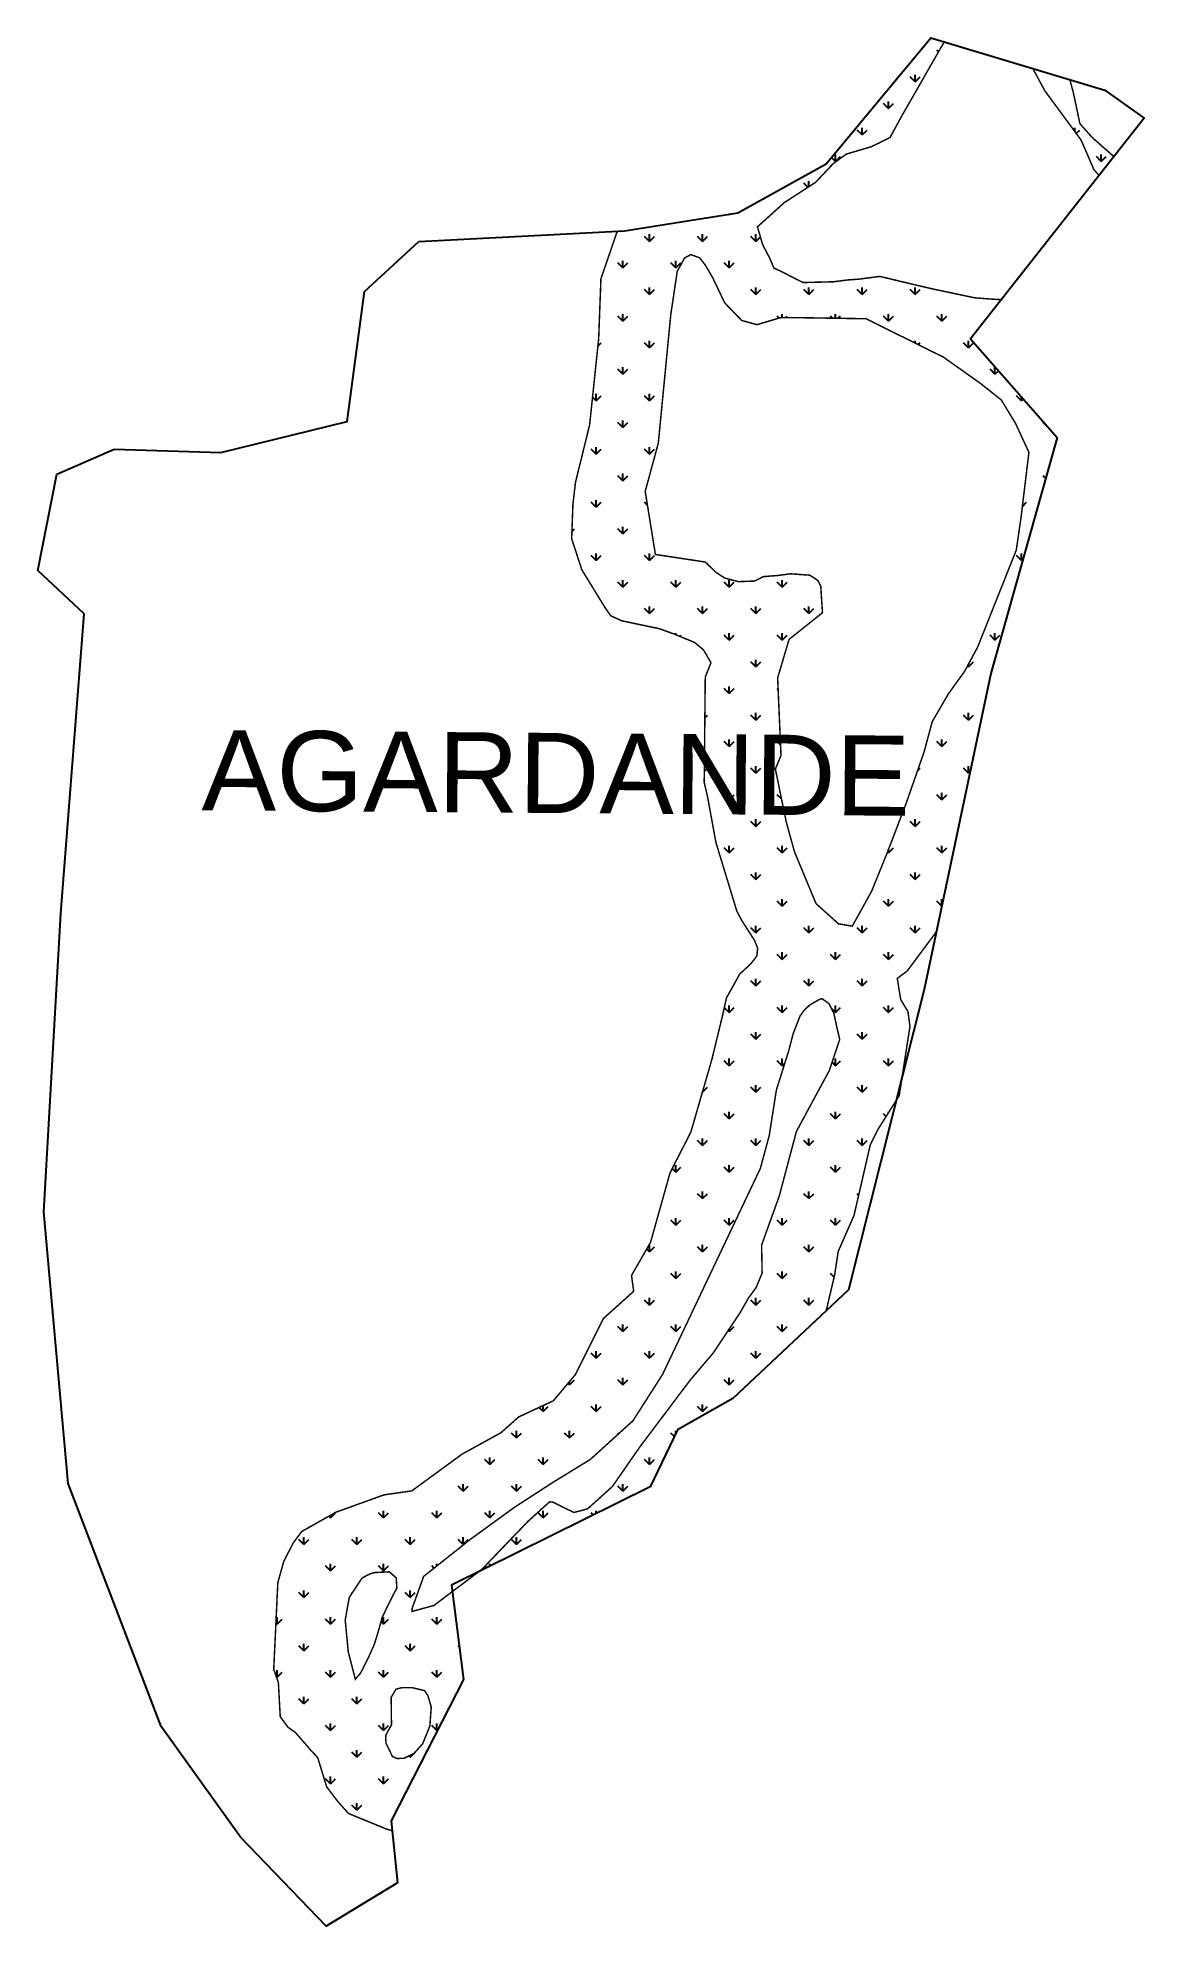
# Model space of a CAD drawing. Header units: metres. Extents: x 287673 to 288421, y 2021575 to 2022850.
import ezdxf

# ---------------------------------------------------------------- set-up
doc = ezdxf.new("R2010")
doc.units = ezdxf.units.M
for name, color, linetype in [('MANGROOVE BUFFER ZONE', 120, 'Continuous'), ('village', 3, 'Continuous'), ('VILLAGE NAME', 250, 'Continuous')]:
    doc.layers.add(name, color=color, linetype=linetype)
doc.styles.get("Standard").update_dxf_attribs({"font": 'simplex.shx'})
pattern_1 = [(90, (0, 0), (-17.96051224, 17.96051224), [4.7625, -31.15852448]), (45, (0, 0), (-17.96051224213831, 17.96051224213831), [4.7625, -20.6375]), (135, (0, 0), (-17.96051224213831, -17.9605122421383), [4.7625, -20.6375])]

msp = doc.modelspace()

# ---------------------------------------------------------------- hatches: boundary and pattern name
at = {"layer": 'MANGROOVE BUFFER ZONE'}
h = msp.add_hatch(dxfattribs=at)
h.set_pattern_fill('GRASS', color=256)
h.set_pattern_definition(pattern_1)
h.paths.add_polyline_path([(288303.6127921579, 2022647.052878248), (288324.4355592721, 2022673.514864025), (288315.1920743626, 2022674.080096442), (288306.1743967682, 2022674.831723172), (288278.2434471459, 2022680.713969883), (288262.7149758804, 2022684.343610613), (288242.38840998, 2022689.224067386), (288227.8596474858, 2022687.346706218), (288220.5978035703, 2022686.846379801), (288210.9534049951, 2022685.594426655), (288190.4137032153, 2022685.094100239), (288177.1104720313, 2022691.853055283), (288170.7240076237, 2022694.981232492), (288167.5929400515, 2022702.241651058), (288163.2084305179, 2022710.501585353), (288159.6561658494, 2022722.703864388), (288177.795551646, 2022739.092965845), (288198.8985411091, 2022752.751877016), (288210.9178823488, 2022765.493144055), (288219.7909320243, 2022771.890499553), (288236.687025187, 2022776.869884502), (288249.2214448032, 2022783.094399966), (288257.1150843636, 2022797.535639715), (288283.1252737329, 2022842.953907279), (288285.921147339, 2022847.682723898), (288276.8265373391, 2022850.414505449), (288206.0981183797, 2022765.212836373), (288146.3110691215, 2022732.264291084), (288069.7349951508, 2022720.113349162), (288064.9809284568, 2022719.862616333), (288053.8900226745, 2022687.621885747), (288052.3625488672, 2022647.026082575), (288046.2475789734, 2022588.901798243), (288036.7072110064, 2022550.143557546), (288034.9792879782, 2022535.474896698), (288034.1165951299, 2022512.176742272), (288040.9470926215, 2022491.170992517), (288056.2040693727, 2022466.250188553), (288060.4921602941, 2022460.035907039), (288067.9975880724, 2022456.60753398), (288093.5104603883, 2022451.251767113), (288102.9442604156, 2022447.823394054), (288117.0949604557, 2022442.03780131), (288123.0982877458, 2022437.109586108), (288128.2439968516, 2022428.324309076), (288124.3847150225, 2022418.682791609), (288123.6641127611, 2022347.575036768), (288126.016219438, 2022337.31834523), (288131.5755136441, 2022306.974685174), (288145.7439750078, 2022260.419312118), (288148.9511625375, 2022254.409709593), (288157.6389869837, 2022240.787185798), (288159.7754204487, 2022235.578105539), (288159.2425807486, 2022230.370162385), (288158.1718266843, 2022228.766843641), (288154.9646391547, 2022224.760820993), (288147.613988623, 2022217.94842199), (288138.7181029599, 2022201.939113767), (288135.9498738502, 2022189.595833651), (288128.9214644702, 2022160.65081335), (288122.9587344909, 2022140.006663142), (288114.6515098302, 2022111.275418674), (288100.5972284022, 2022083.821143674), (288087.4259384777, 2022036.871195012), (288074.5667403773, 2022014.482724979), (288076.0257062236, 2022003.75186045), (288055.5469004092, 2021985.36827596), (288036.7757189678, 2021947.68801127), (288021.8029233897, 2021929.841140572), (287998.3655885727, 2021918.895363105), (287986.201619415, 2021908.137208045), (287960.0696381139, 2021893.764194625), (287926.1252118735, 2021868.94459305), (287907.3514931001, 2021866.2632983), (287874.8330473913, 2021854.537466466), (287851.700192403, 2021841.470987256), (287846.001344942, 2021833.765960442), (287839.6301045259, 2021821.369236368), (287835.6084334547, 2021806.963246889), (287832.842741677, 2021748.47736301), (287835.9839585767, 2021739.473761724), (287837.2424752022, 2021716.439415771), (287842.4795282562, 2021709.319998286), (287847.5085200942, 2021705.760858095), (287858.4038232993, 2021693.196979514), (287862.5371369742, 2021688.887349698), (287868.5607629194, 2021669.125593352), (287875.893652128, 2021659.440865876), (287883.3584825959, 2021651.064946822), (287908.6074723936, 2021640.719561055), (287912.8972559309, 2021639.358913638), (287912.1960128963, 2021646.057613107), (287961.1088861076, 2021741.571439012), (287953.585155489, 2021800.993902611), (287941.065022137, 2021791.566838526), (287926.3865570598, 2021787.566501405), (287926.3281984259, 2021789.581452337), (287934.1330313691, 2021811.203513269), (287965.7507242513, 2021836.286923318), (287995.3588502639, 2021857.78276554), (288021.1812770725, 2021874.526643911), (288046.790568001, 2021890.243716022), (288075.5233145062, 2021916.309585216), (288095.5149525944, 2021947.569752299), (288161.6073740851, 2022086.760561371), (288167.587865388, 2022108.894319774), (288172.4595426474, 2022139.882718643), (288180.6551247043, 2022165.780296225), (288183.7557442937, 2022177.733549158), (288188.4066736777, 2022189.685664985), (288191.0657975152, 2022193.448347058), (288194.8311980636, 2022196.990430666), (288198.152565529, 2022198.982639488), (288201.253185118, 2022200.753112739), (288203.2475279965, 2022201.417182346), (288207.8984573804, 2022198.09683431), (288211.2198248454, 2022191.677873807), (288213.2141677238, 2022182.382036409), (288215.2085106018, 2022173.970867085), (288208.1192052564, 2022152.720639649), (288185.9708350477, 2022111.772333774), (288174.3676162408, 2022068.090426297), (288162.4472309457, 2022034.981325684), (288162.7999200811, 2022016.107648727), (288158.8036223286, 2022006.384259665), (288153.5031359768, 2021999.090865039), (288147.8575724856, 2021989.194635941), (288129.936397233, 2021962.321421847), (288113.8116529695, 2021943.291961437), (288080.1539452345, 2021898.604852705), (288061.6669449666, 2021871.935180494), (288044.9687636927, 2021856.887863518), (288041.6347095677, 2021855.915638322), (288035.6567555973, 2021854.387368541), (288028.7070035063, 2021857.721361843), (288021.6176981604, 2021861.332808886), (288019.2554421559, 2021861.610262626), (288004.6607090318, 2021848.414153391), (287973.5327212074, 2021816.0134695), (287970.9673146632, 2021814.081840562), (288087.1821652862, 2021871.659451432), (288105.6723312355, 2021910.256241894), (288142.9518669358, 2021931.367417551), (288206.1227371936, 2021990.777819241), (288211.7602765415, 2022014.631685798), (288214.201189835, 2022030.685341135), (288224.8681331686, 2022054.957994969), (288235.8243323392, 2022102.506061119), (288240.6934722671, 2022112.496669973), (288253.4366596407, 2022132.760442554), (288257.3181926482, 2022148.107797025), (288262.6896025612, 2022182.789120175), (288261.2839206852, 2022192.752438497), (288256.4274674169, 2022200.798596958), (288254.0931220631, 2022215.121577737), (288260.804364955, 2022220.071397944), (288280.5895543284, 2022246.679161071), (288317.2790862896, 2022421.044297884), (288362.1827358581, 2022580.34413222)])
h.paths.add_polyline_path([(288101.0691721369, 2022663.310570327), (288105.4587563346, 2022692.689964925), (288110.4217775426, 2022701.65604173), (288114.6210618475, 2022703.945035086), (288120.5381198525, 2022701.847075453), (288124.5471042641, 2022696.695987574), (288129.3198255798, 2022688.492908554), (288137.5280942958, 2022671.323752729), (288148.9816105202, 2022659.495581401), (288159.2907900549, 2022656.634623983), (288175.3241903697, 2022661.403644417), (288185.0599328935, 2022661.403644417), (288232.9749086084, 2022660.640646632), (288285.1652885856, 2022634.788553269), (288310.2189038265, 2022617.022417062), (288324.349305212, 2022605.83329902), (288334.0723610762, 2022589.829676324), (288343.0316800367, 2022570.397680571), (288337.7362683485, 2022526.561126746), (288334.5189314917, 2022504.413723077), (288308.4275475009, 2022438.923269368), (288299.6077817953, 2022422.506877379), (288288.6566572883, 2022407.307188266), (288277.7055327817, 2022388.459664735), (288272.2299705282, 2022368.091831161), (288259.9771947534, 2022332.973465145), (288247.5011337711, 2022300.43519149), (288236.8925490714, 2022274.260160168), (288230.1204102141, 2022261.910057418), (288223.7034978237, 2022250.391178784), (288214.4346243706, 2022251.934230936), (288199.2233195933, 2022265.590867896), (288184.605750482, 2022300.751306816), (288179.1454122201, 2022320.593797653), (288175.9255380313, 2022336.110739197), (288171.7617763732, 2022356.547936206), (288175.5474755773, 2022365.631134877), (288173.2765635214, 2022418.048286744), (288181.0179631668, 2022444.089139618), (288203.5520078251, 2022462.066777447), (288202.4152831314, 2022480.043278171), (288200.5224335291, 2022483.827565249), (288195.0316472845, 2022487.423092815), (288181.9643879677, 2022488.369164584), (288173.4440274271, 2022487.234333303), (288163.7869421923, 2022486.477021046), (288157.5400310396, 2022483.450046226), (288146.7462211111, 2022483.071390097), (288137.4671983304, 2022485.530949276), (288131.4080497384, 2022489.505132971), (288124.4024763456, 2022496.317531974), (288090.6965593048, 2022501.42654695), (288083.8153151753, 2022544.033889737), (288092.6706035276, 2022576.692696575)], flags=16)
h.paths.add_polyline_path([(287910.9468924109, 2021814.29302889), (287915.5952844633, 2021810.193763592), (287916.0063322321, 2021803.359759584), (287911.7664506169, 2021795.160091881), (287906.1589471045, 2021783.679874833), (287903.6977351554, 2021774.795669624), (287900.8254754375, 2021765.365653778), (287896.8596256682, 2021756.481448569), (287891.5261540017, 2021745.958674345), (287887.9713520011, 2021741.721819282), (287883.1834066943, 2021760.308945655), (287881.1332425144, 2021781.76612629), (287883.8684863089, 2021796.93625066), (287887.2862723865, 2021802.129411442), (287892.4852654621, 2021810.056173827), (287896.7226097453, 2021812.380417453), (287900.4169650007, 2021813.747218254)], flags=16)
h.paths.add_polyline_path([(287926.1353612011, 2021736.097695518), (287934.7521403543, 2021734.047494316), (287936.9393204576, 2021730.766944971), (287939.2635164833, 2021722.976635245), (287938.329778342, 2021710.135302923), (287933.4682504101, 2021698.122920505), (287927.8049255954, 2021691.823356079), (287921.0505480612, 2021688.363144067), (287916.1864827973, 2021688.192578243), (287913.113773859, 2021689.472959027), (287908.7597123081, 2021698.258236059), (287908.4932924578, 2021701.929949693), (287908.6303083808, 2021704.116603554), (287912.4591422271, 2021711.085923115), (287912.3221263042, 2021715.322778178), (287912.1851103813, 2021729.536596829), (287915.468417868, 2021735.003800035), (287919.5712835602, 2021736.097695518)], flags=16)
h = msp.add_hatch(dxfattribs=at)
h.set_pattern_fill('GRASS', color=256)
h.set_pattern_definition(pattern_1)
h.paths.add_polyline_path([(288373.182795077, 2022812.842216744), (288370.6775158966, 2022822.224140851), (288345.6330737278, 2022829.746832322), (288353.7772806589, 2022814.632020789), (288378.3792508207, 2022781.201119322), (288386.9985673059, 2022761.228998459), (288390.4893977843, 2022757.457393164), (288400.6045413471, 2022770.311918388), (288399.4111949908, 2022771.067235177), (288385.9531865604, 2022782.904503349), (288377.4911846537, 2022792.359535516)])

# ---------------------------------------------------------------- linework, layer by layer
at = {"color": 3, "flags": 128}
msp.add_lwpolyline([(287894.109965731, 2022679.14807358), (287930.8324150061, 2022712.787529158)], dxfattribs=at)
at = {"layer": 'MANGROOVE BUFFER ZONE', "const_width": 1, "flags": 128}
for points in [[(288324.4355592721, 2022673.514864025), (288315.1920743626, 2022674.080096442), (288306.1743967682, 2022674.831723172), (288278.2434471459, 2022680.713969883), (288262.7149758804, 2022684.343610613), (288242.38840998, 2022689.224067386), (288227.8596474858, 2022687.346706218), (288220.5978035703, 2022686.846379801), (288210.9534049951, 2022685.594426655), (288190.4137032153, 2022685.094100239), (288177.1104720313, 2022691.853055283), (288170.7240076237, 2022694.981232492), (288167.5929400515, 2022702.241651058), (288163.2084305179, 2022710.501585353), (288159.6561658494, 2022722.703864388), (288177.795551646, 2022739.092965845), (288198.8985411091, 2022752.751877016), (288210.9178823488, 2022765.493144055), (288219.7909320243, 2022771.890499553), (288236.687025187, 2022776.869884502), (288249.2214448032, 2022783.094399966), (288257.1150843636, 2022797.535639715), (288283.1252737329, 2022842.953907279), (288285.9211473389, 2022847.682723898)], [(288345.6330737278, 2022829.746832322), (288353.7772806589, 2022814.632020789), (288378.3792508207, 2022781.201119322), (288386.9985673059, 2022761.228998459), (288390.4893977843, 2022757.457393164)], [(288400.6045413471, 2022770.311918388), (288399.4111949908, 2022771.067235177), (288385.9531865604, 2022782.904503349), (288377.4911846537, 2022792.359535516), (288373.182795077, 2022812.842216744), (288370.6775158966, 2022822.224140851)], [(288064.9809284568, 2022719.862616333), (288053.8900226745, 2022687.621885747), (288052.3625488672, 2022647.026082575), (288046.2475789734, 2022588.901798243), (288036.7072110064, 2022550.143557546), (288034.9792879782, 2022535.474896698), (288034.1165951299, 2022512.176742272), (288040.9470926215, 2022491.170992517), (288056.2040693727, 2022466.250188553), (288060.4921602941, 2022460.035907039), (288067.9975880724, 2022456.60753398), (288093.5104603883, 2022451.251767113), (288102.9442604156, 2022447.823394054), (288117.0949604557, 2022442.03780131), (288123.0982877458, 2022437.109586108), (288128.2439968516, 2022428.324309076), (288124.3847150225, 2022418.682791609), (288123.6641127611, 2022347.575036768), (288126.016219438, 2022337.31834523), (288131.5755136441, 2022306.974685174), (288145.7439750078, 2022260.419312118), (288148.9511625375, 2022254.409709593), (288157.6389869837, 2022240.787185798), (288159.7754204487, 2022235.578105539), (288159.2425807486, 2022230.370162385), (288158.1718266843, 2022228.766843641), (288154.9646391547, 2022224.760820993), (288147.613988623, 2022217.94842199), (288138.7181029599, 2022201.939113767), (288135.9498738502, 2022189.595833651), (288128.9214644702, 2022160.65081335), (288122.9587344909, 2022140.006663142), (288114.6515098302, 2022111.275418674), (288100.5972284022, 2022083.821143674), (288087.4259384777, 2022036.871195012), (288074.5667403773, 2022014.482724979), (288076.0257062236, 2022003.75186045), (288055.5469004092, 2021985.36827596), (288036.7757189678, 2021947.68801127), (288021.8029233897, 2021929.841140572), (287998.3655885727, 2021918.895363105), (287986.201619415, 2021908.137208045), (287960.0696381139, 2021893.764194625), (287926.1252118735, 2021868.94459305), (287907.3514931001, 2021866.2632983), (287874.8330473913, 2021854.537466466), (287851.700192403, 2021841.470987256), (287846.001344942, 2021833.765960442), (287839.6301045259, 2021821.369236368), (287835.6084334547, 2021806.963246889), (287832.842741677, 2021748.47736301), (287835.9839585767, 2021739.473761724), (287837.2424752022, 2021716.439415771), (287842.4795282562, 2021709.319998286), (287847.5085200942, 2021705.760858095), (287858.4038232993, 2021693.196979514), (287862.5371369742, 2021688.887349698), (287868.5607629194, 2021669.125593352), (287875.893652128, 2021659.440865876), (287883.3584825959, 2021651.064946822), (287908.6074723936, 2021640.719561055), (287912.8972559309, 2021639.358913638)], [(288206.1227371936, 2021990.777819241), (288211.7602765415, 2022014.631685798), (288214.201189835, 2022030.685341135), (288224.8681331686, 2022054.957994969), (288235.8243323392, 2022102.506061119), (288240.6934722671, 2022112.496669973), (288255.4328333097, 2022135.934688375), (288262.6896025612, 2022182.789120175), (288261.2839206852, 2022192.752438497), (288256.4274674169, 2022200.798596958), (288254.0931220631, 2022215.121577737), (288260.804364955, 2022220.071397944), (288280.5895543284, 2022246.679161071)]]:
    msp.add_lwpolyline(points, dxfattribs=at)
for points in [[(288223.7034978237, 2022250.391178784), (288214.4346243706, 2022251.934230936), (288199.2233195933, 2022265.590867896), (288184.605750482, 2022300.751306816), (288179.1454122201, 2022320.593797653), (288175.9255380313, 2022336.110739197), (288171.7617763732, 2022356.547936206), (288175.5474755773, 2022365.631134877), (288173.2765635214, 2022418.048286744), (288181.0179631668, 2022444.089139618), (288203.5520078251, 2022462.066777447), (288202.4152831314, 2022480.043278171), (288200.5224335291, 2022483.827565249), (288195.0316472845, 2022487.423092815), (288181.9643879677, 2022488.369164584), (288173.4440274271, 2022487.234333303), (288163.7869421923, 2022486.477021046), (288157.5400310396, 2022483.450046226), (288146.7462211111, 2022483.071390097), (288137.4671983304, 2022485.530949276), (288131.4080497384, 2022489.505132971), (288124.4024763456, 2022496.317531974), (288090.6965593048, 2022501.42654695), (288083.8153151753, 2022544.033889737), (288092.6706035276, 2022576.692696575), (288101.0691721369, 2022663.310570327), (288105.4587563346, 2022692.689964925), (288110.4217775426, 2022701.65604173), (288114.6210618475, 2022703.945035086), (288120.5381198525, 2022701.847075453), (288124.5471042641, 2022696.695987574), (288129.3198255798, 2022688.492908554), (288137.5280942958, 2022671.323752729), (288148.9816105202, 2022659.495581401), (288159.2907900549, 2022656.634623983), (288175.3241903697, 2022661.403644417), (288185.0599328935, 2022661.403644417), (288232.9749086084, 2022660.640646632), (288285.1652885856, 2022634.788553269), (288310.2189038265, 2022617.022417062), (288324.349305212, 2022605.83329902), (288334.0723610762, 2022589.829676324), (288343.0316800367, 2022570.397680571), (288337.7362683485, 2022526.561126746), (288334.5189314917, 2022504.413723077), (288308.4275475009, 2022438.923269368), (288299.6077817953, 2022422.506877379), (288288.6566572883, 2022407.307188266), (288277.7055327817, 2022388.459664735), (288272.2299705282, 2022368.091831161), (288259.9771947534, 2022332.973465145), (288247.5011337711, 2022300.43519149), (288236.8925490714, 2022274.260160168), (288230.1204102141, 2022261.910057418)], [(288211.2198248454, 2022191.677873807), (288213.2141677238, 2022182.382036409), (288215.2085106018, 2022173.970867085), (288208.1192052564, 2022152.720639649), (288185.9708350477, 2022111.772333774), (288174.3676162408, 2022068.090426297), (288162.4472309457, 2022034.981325684), (288162.7999200811, 2022016.107648727), (288158.8036223286, 2022006.384259665), (288153.5031359768, 2021999.090865039), (288147.8575724856, 2021989.194635941), (288129.936397233, 2021962.321421847), (288113.8116529695, 2021943.291961437), (288080.1539452345, 2021898.604852705), (288061.6669449666, 2021871.935180494), (288044.9687636927, 2021856.887863518), (288041.6347095677, 2021855.915638322), (288035.6567555973, 2021854.387368541), (288028.7070035063, 2021857.721361843), (288021.6176981604, 2021861.332808886), (288019.2554421559, 2021861.610262626), (288004.6607090318, 2021848.414153391), (287973.5327212074, 2021816.0134695), (287941.065022137, 2021791.566838526), (287926.3865570598, 2021787.566501405), (287926.3281984259, 2021789.581452337), (287934.1330313691, 2021811.203513269), (287965.7507242513, 2021836.286923318), (287995.3588502639, 2021857.78276554), (288021.1812770725, 2021874.526643911), (288046.790568001, 2021890.243716022), (288075.5233145062, 2021916.309585216), (288095.5149525944, 2021947.569752299), (288161.6073740851, 2022086.760561371), (288167.587865388, 2022108.894319774), (288172.4595426474, 2022139.882718643), (288180.6551247043, 2022165.780296225), (288183.7557442937, 2022177.733549158), (288188.4066736777, 2022189.685664985), (288191.0657975152, 2022193.448347058), (288194.8311980636, 2022196.990430666), (288198.152565529, 2022198.982639488), (288201.253185118, 2022200.753112739), (288203.2475279965, 2022201.417182346), (288207.8984573804, 2022198.09683431)], [(287910.9468924109, 2021814.29302889), (287915.5952844633, 2021810.193763592), (287916.0063322321, 2021803.359759584), (287911.7664506169, 2021795.160091881), (287906.1589471045, 2021783.679874833), (287903.6977351554, 2021774.795669624), (287900.8254754375, 2021765.365653778), (287896.8596256682, 2021756.481448569), (287891.5261540017, 2021745.958674345), (287887.9713520011, 2021741.721819282), (287883.1834066943, 2021760.308945655), (287881.1332425144, 2021781.76612629), (287883.8684863089, 2021796.93625066), (287887.2862723865, 2021802.129411442), (287892.4852654621, 2021810.056173827), (287896.7226097453, 2021812.380417453), (287900.4169650007, 2021813.747218254)], [(287934.7521403543, 2021734.047494316), (287936.9393204576, 2021730.766944971), (287939.2635164833, 2021722.976635245), (287938.329778342, 2021710.135302923), (287933.4682504101, 2021698.122920505), (287927.8049255954, 2021691.823356079), (287921.0505480612, 2021688.363144067), (287916.1864827973, 2021688.192578243), (287913.113773859, 2021689.472959027), (287908.7597123081, 2021698.258236059), (287908.4932924578, 2021701.929949693), (287908.6303083808, 2021704.116603554), (287912.4591422271, 2021711.085923115), (287912.3221263042, 2021715.322778178), (287912.1851103813, 2021729.536596829), (287915.468417868, 2021735.003800035), (287919.5712835602, 2021736.097695518), (287926.1353612011, 2021736.097695518)]]:
    msp.add_lwpolyline(points, close=True, dxfattribs=at)
at = {"layer": 'village', "color": 3}
for points in [[(287930.8324150061, 2022712.787529158, 0), (288069.7349951508, 2022720.113349162, 0), (288146.3110691215, 2022732.264291084, 0), (288206.0981183797, 2022765.212836373, 0), (288276.8265373391, 2022850.414505449, 0), (288394.2829905883, 2022815.13367735, 0), (288420.9534138851, 2022796.17166953, 0), (288303.6127921579, 2022647.052878248, 0), (288362.1827358581, 2022580.34413222, 0), (288317.2790862896, 2022421.044297884, 0), (288272.377033362, 2022207.649572376, 0), (288221.0868344236, 2022004.851125874, 0), (288142.9518669358, 2021931.367417551, 0), (288105.6723312355, 2021910.256241894, 0), (288087.1821652862, 2021871.659451432, 0), (287953.0518700994, 2021805.205793395, 0), (287961.1088861076, 2021741.571439012, 0), (287912.1960128963, 2021646.057613107, 0), (287916.5644899933, 2021604.327266044, 0), (287868.3421414675, 2021574.912801607, 0), (287810.4864274951, 2021634.966876932, 0), (287756.741881175, 2021709.887184497, 0), (287693.9268182771, 2021874.014358999, 0), (287677.5809497851, 2022057.353101534, 0), (287689.0120744344, 2022258.956833933, 0)], [(287689.0120744344, 2022258.956833933, 0), (287704.6765694161, 2022461.226980313, 0), (287673.4231573684, 2022490.561142638, 0), (287686.2507218117, 2022555.683678151, 0), (287724.9888067031, 2022572.57391354, 0), (287797.0308947148, 2022570.22655302, 0), (287882.4554034736, 2022591.233388078, 0), (287894.109965731, 2022679.14807358, 0)]]:
    msp.add_polyline3d(points, dxfattribs=at)

# ---------------------------------------------------------------- texts
at = {"layer": 'VILLAGE NAME', "insert": (287784.4874279359, 2022382.770676769), "char_height": 54.08870056990301, "attachment_point": 1, "rotation": 359.5442099794958}
msp.add_mtext_dynamic_manual_height_columns('{\\fArial|b0|i0|c0|p34;AGARDANDE}', width=391.2528989302758, gutter_width=270.4435028495151, heights=[0], dxfattribs=at)

doc.saveas('drawing.dxf')
